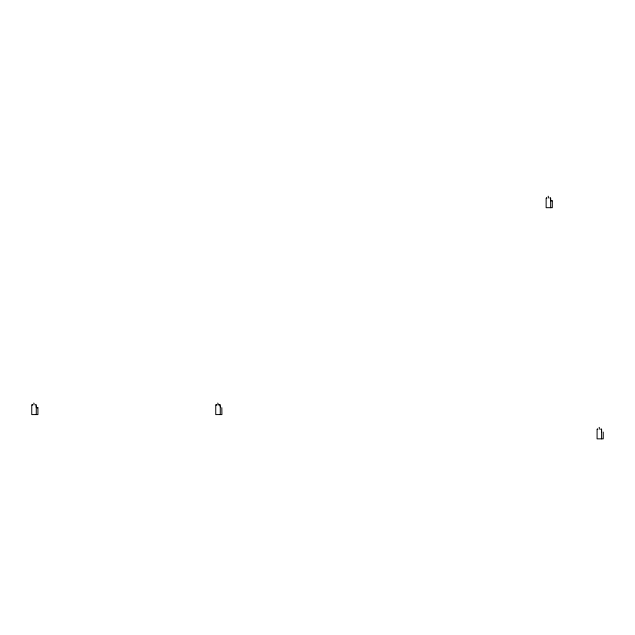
<?xml version="1.0" encoding="UTF-8"?>
<svg xmlns="http://www.w3.org/2000/svg" width="635" height="635" viewBox="0 0 635 635"><rect width="100%" height="100%" fill="white"/><g stroke="black" fill="none" stroke-linecap="round" stroke-linejoin="round"><path stroke-width="0.95" d="M217.789 403.09L217.741 403.138A0.976 0.913 -90 0 1 218.011 403.796L218.011 404.892M599.138 427.339L599.122 427.355A0.976 0.913 -90 0 1 599.345 428.061L599.345 429.157M34.012 404.892L34.012 403.796A0.976 0.913 -90 0 0 33.742 403.106L33.79 403.09M550.545 199.517L550.728 200.811M601.488 430.681L601.67 431.967M36.139 406.424L36.338 407.702M220.147 406.456L220.337 406.924M548.116 196.199L548.092 196.263A0.976 0.913 -90 0 1 548.402 196.906L548.402 198.001M32.71 404.844L31.75 405.066L31.75 414.584L37.917 414.584L37.917 407.805L37.203 407.67M597.757 429.109L597.091 429.3L597.083 438.848L603.25 438.848L603.25 432.094M551.688 200.843L552.307 200.914L552.307 207.693L546.14 207.693L546.14 198.144L546.814 197.953M37.703 407.678L37.29 407.733L37.798 407.67M550.664 207.693L550.664 198.176L550.108 198.001M35.719 404.892L36.274 405.066L36.274 414.584M220.274 414.584L220.274 405.035L219.107 404.971M601.607 438.848L601.607 429.3L600.885 429.181M221.813 407.678L221.917 414.584L215.749 414.584L215.749 405.035L216.813 404.844M549.989 197.953L550.442 197.953M551.593 200.779L552.148 200.779M35.6 404.844L36.052 404.844M218.853 404.844L220.051 404.844M600.932 429.109L601.385 429.109M216.718 404.947L215.971 404.844M32.552 404.932L31.972 404.844M546.862 198.025L546.441 197.969M597.725 429.173L597.305 429.109"/></g></svg>
